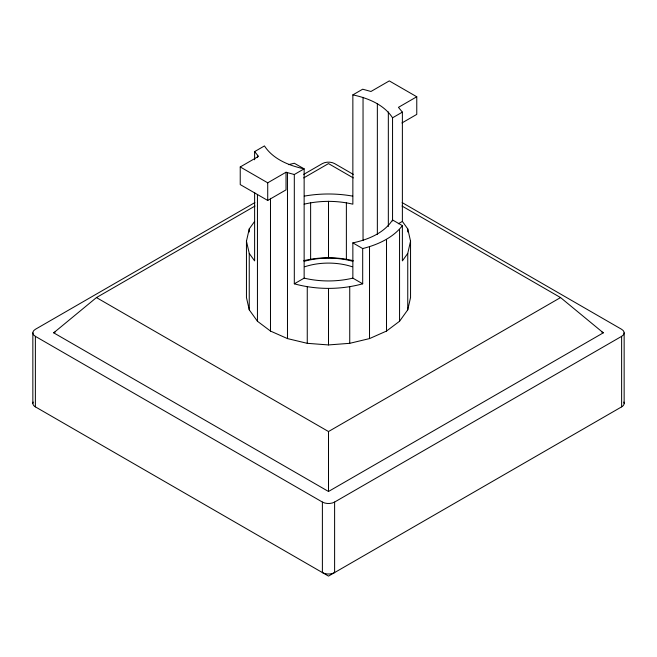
<?xml version="1.0" encoding="UTF-8"?>
<svg xmlns="http://www.w3.org/2000/svg" width="657" height="657" viewBox="0 0 657 657"><rect width="100%" height="100%" fill="white"/><g stroke="black" fill="none" stroke-linecap="round" stroke-linejoin="round"><path stroke-width="0.99" d="M401.936 122.958L416.768 114.392L416.768 96.768L398.446 107.346L402.38 112.125L402.38 221.417L407.751 228.899L410.543 241.16L410.543 297.572L407.751 309.833L399.555 321.257L386.513 331.062L369.521 338.593L349.738 343.324L328.5 344.933L307.262 343.324L287.479 338.593L270.487 331.062L257.445 321.257L249.249 309.833L246.457 297.572L246.457 241.16L249.249 228.899L254.62 221.417M407.751 309.833L407.751 253.421L410.543 241.16M362.689 248.56C377.496 244.856 392.911 237.965 402.38 225.638L392.549 219.964C383.902 233.284 367.854 239.698 352.858 242.885L352.858 278.141L362.689 283.816L362.689 248.56L352.858 242.885M407.751 253.421L402.38 260.895L402.38 225.638M402.01 206.035L560.552 297.572L603.298 332.828L328.5 491.477L53.702 332.828L96.448 297.572L254.99 206.035M254.62 159.774L254.62 151.603L264.451 145.928C273.098 159.24 289.146 165.654 304.142 168.841L304.142 278.141L294.311 283.816L294.311 174.516L304.142 168.841L294.311 163.248L288.456 164.644M304.142 204.179C320.016 200.434 336.984 200.434 352.858 204.179L352.858 94.879L362.689 89.204L370.967 91.479L389.281 80.901L416.768 96.768M294.311 174.516L286.033 172.241L286.033 189.873L267.719 200.451L240.232 184.584L240.232 166.952L258.554 156.374L254.62 151.603M240.232 166.952L267.719 182.818L286.033 172.241M392.549 220.966L392.549 117.8L402.38 112.125M254.859 202.586L35.379 329.305A8.64 4.985 0 0 0 35.379 336.351L35.379 406.864L328.5 576.099L621.621 406.864A8.64 4.985 0 0 0 623.854 402.051M303.731 174.368L322.39 163.593A8.64 4.985 0 0 1 334.61 163.593L353.269 174.368M303.698 177.916L328.5 163.593L353.302 177.916M53.702 332.828L55.475 331.801M398.323 223.758L402.38 221.417M96.448 297.572L328.5 431.542L560.552 297.572M35.379 336.351L322.39 502.055A8.64 4.985 0 0 0 334.61 502.055L621.621 336.351A8.64 4.985 0 0 0 621.621 329.305L402.141 202.586M304.273 196.123C320.214 193.281 336.786 193.281 352.727 196.123M303.756 260.681C319.877 256.813 337.123 256.813 353.244 260.681M352.858 278.141C336.984 281.878 320.016 281.878 304.142 278.141M294.311 283.816C316.518 289.909 340.482 289.909 362.689 283.816M352.858 94.879C367.854 98.065 383.902 104.479 392.549 117.8M601.525 331.801L603.298 332.828M246.457 241.16L249.249 253.421L254.62 260.895L254.62 192.46M624.15 332.828L624.15 403.341M621.621 336.351L621.621 406.864M407.751 228.899L407.751 231.978M399.555 229.589L399.555 321.257M388.336 111.92L388.336 226.484M386.513 239.394L386.513 331.062M377.356 103.658L377.356 234.582M369.521 246.925L369.521 338.593M363.042 97.318L363.042 240.519M349.738 286.912L349.738 343.324M346.379 202.627L346.379 259.039M334.61 502.055L334.61 572.576A8.64 4.985 0 0 1 322.39 572.576L322.39 502.055M328.5 201.272L328.5 257.684M328.5 288.522L328.5 344.933M328.5 431.542L328.5 491.477M310.621 202.627L310.621 259.039M307.262 286.912L307.262 343.324M287.479 172.881L287.479 338.593M270.487 198.299L270.487 331.062M267.719 182.818L267.719 200.451M257.445 155.545L257.445 157.59M257.445 194.415L257.445 321.257M249.249 228.899L249.249 231.978M249.249 253.421L249.249 309.833M32.85 332.828L32.85 403.341M35.379 406.864A8.64 4.985 0 0 1 33.146 402.051M304.134 261.322A56.132 32.407 0 0 1 352.866 261.322M304.749 266.767A47.501 27.422 0 0 1 352.251 266.767"/></g></svg>
